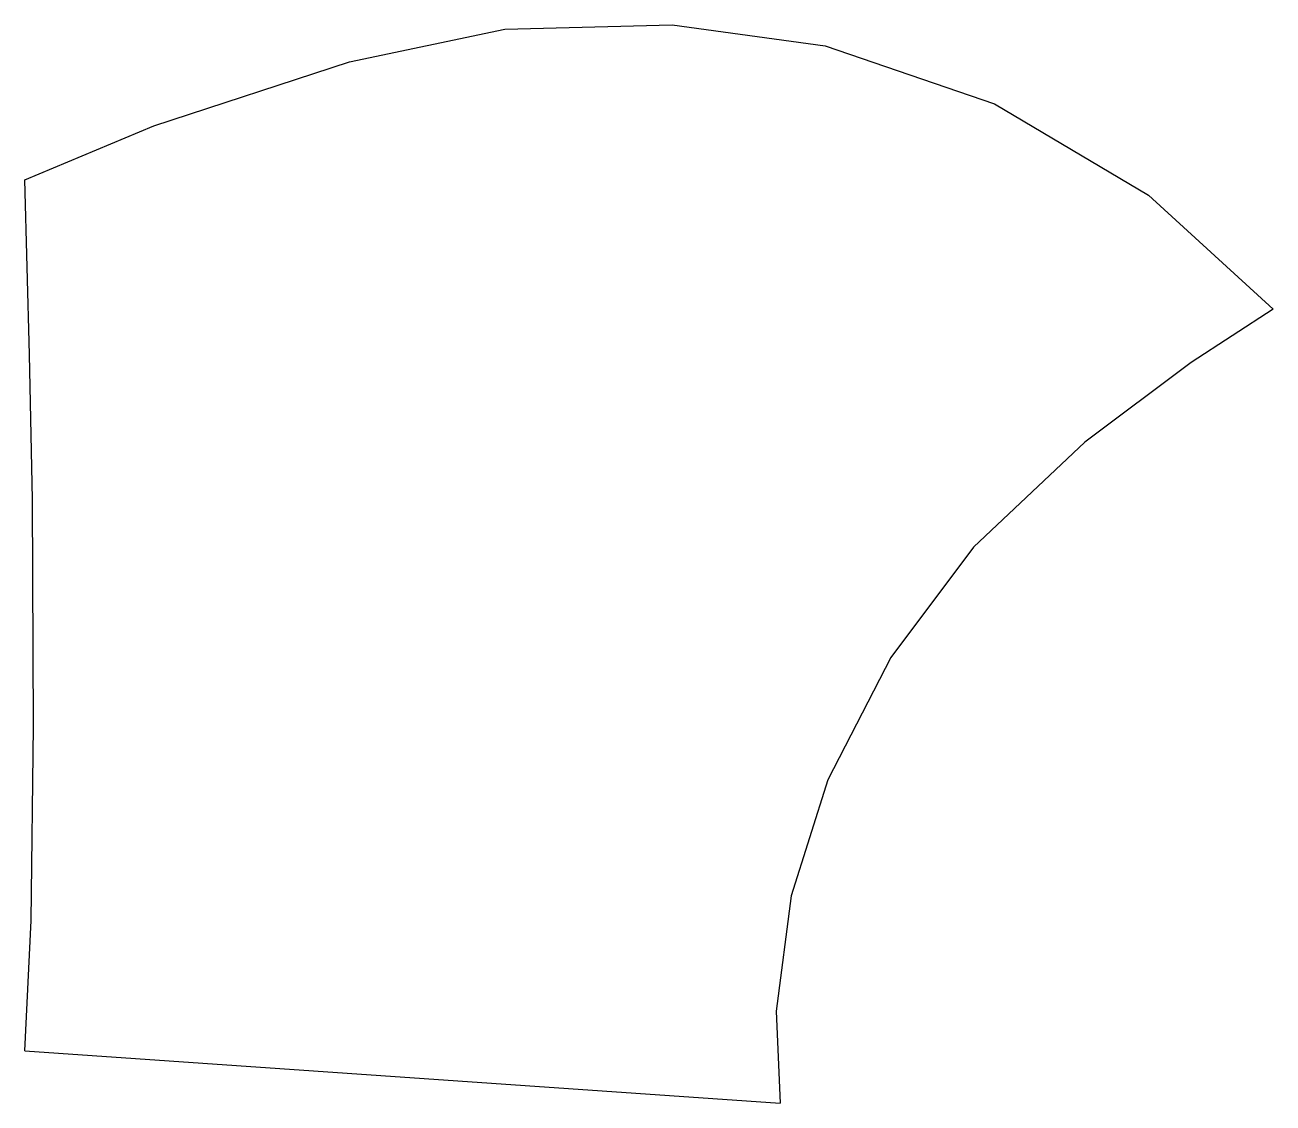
# Model space of a CAD drawing. Header units: millimetres. Extents: x -60 to 89, y -63 to 66.
import ezdxf

# ---------------------------------------------------------------- set-up
doc = ezdxf.new("R2010")
doc.units = ezdxf.units.MM
doc.layers.get('0').update_dxf_attribs({"linetype": 'CONTINUOUS'})

msp = doc.modelspace()

# ---------------------------------------------------------------- linework, layer by layer
msp.add_line((-60, -57), (30.18, -63.25))
for points in [[(-60, 47), (-44.62, 53.47), (-21.23, 61.1), (-2.71, 64.99), (17.29, 65.51), (35.56, 63.02), (55.76, 56.1), (74.18, 45.17), (89.04, 31.57)], [(-60, -57), (-59.25, -41.46), (-58.98, -18.29), (-59.09, 8.82), (-59.44, 26.17), (-60, 47)], [(89.04, 31.57), (79.25, 25.2), (66.58, 15.69), (53.26, 3.13), (43.39, -10.03), (35.86, -24.64), (31.5, -38.51), (29.7, -52.28), (30.18, -63.25)]]:
    msp.add_lwpolyline(points)

doc.saveas('drawing.dxf')
